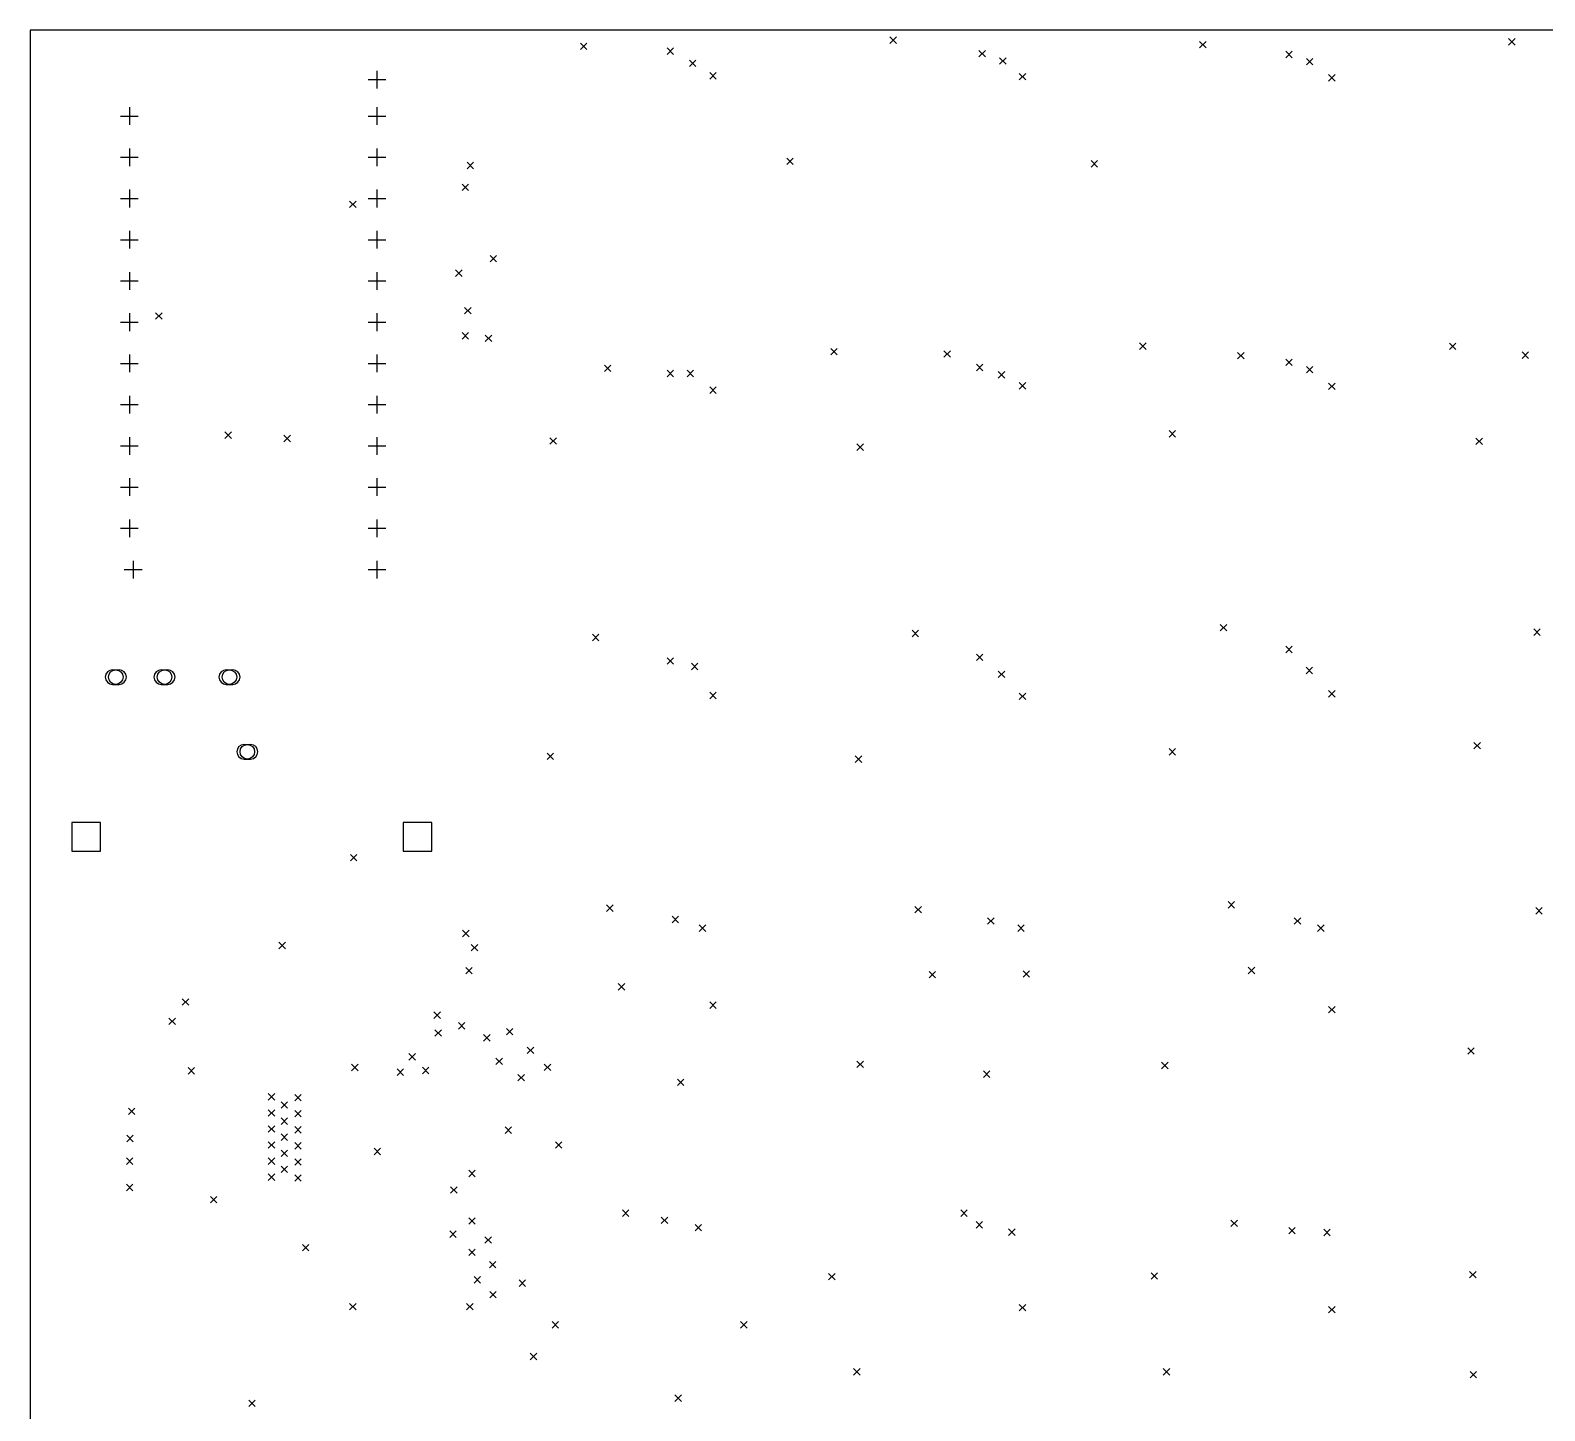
# Model space of a CAD drawing. Extents: x 199 to 391, y -185 to -14.
# Drawn here: x 201.4 to 294.6, y -99.5 to -14.4 of the extents above; entities that cross this region are included whole.
import ezdxf

# ---------------------------------------------------------------- set-up
doc = ezdxf.new("R2010")
doc.units = 0
doc.layers.add('BLACK', color=7, linetype='CONTINUOUS')

msp = doc.modelspace()

# ---------------------------------------------------------------- linework, layer by layer
at = {"layer": 'BLACK', "linetype": 'CONTINUOUS'}
for p, q in [((201.375, -14.4), (201.375, -117.04)), ((390.55, -14.4), (201.375, -14.4)), ((254.308, -14.8114), (254.708, -15.2114)), ((254.708, -14.8114), (254.308, -15.2114)), ((292.408, -14.913), (292.808, -15.313)), ((292.808, -14.913), (292.408, -15.313)), ((235.258, -15.1924), (235.658, -15.5924)), ((235.658, -15.1924), (235.258, -15.5924)), ((240.592, -15.4856), (240.992, -15.8856)), ((240.992, -15.4856), (240.592, -15.8856)), ((259.794, -15.638), (260.194, -16.038)), ((260.194, -15.638), (259.794, -16.038)), ((273.383, -15.0908), (273.783, -15.4908)), ((273.783, -15.0908), (273.383, -15.4908)), ((278.692, -15.6888), (279.092, -16.0888)), ((279.092, -15.6888), (278.692, -16.0888)), ((241.964, -16.2338), (242.364, -16.6338)), ((242.364, -16.2338), (241.964, -16.6338)), ((261.064, -16.088), (261.464, -16.488)), ((261.464, -16.088), (261.064, -16.488)), ((279.962, -16.1388), (280.362, -16.5388)), ((280.362, -16.1388), (279.962, -16.5388)), ((222.174, -17.435), (223.266, -17.435)), ((222.72, -16.8889), (222.72, -17.9811)), ((243.223, -17.0063), (243.623, -17.4063)), ((243.623, -17.0063), (243.223, -17.4063)), ((262.273, -17.0571), (262.673, -17.4571)), ((262.673, -17.0571), (262.273, -17.4571)), ((281.323, -17.1333), (281.723, -17.5333)), ((281.723, -17.1333), (281.323, -17.5333)), ((207.48, -19.1389), (207.48, -20.2311)), ((222.72, -19.1389), (222.72, -20.2311)), ((206.934, -19.685), (208.026, -19.685)), ((222.174, -19.685), (223.266, -19.685)), ((206.934, -22.225), (208.026, -22.225)), ((207.48, -21.6789), (207.48, -22.7711)), ((222.174, -22.225), (223.266, -22.225)), ((222.72, -21.6789), (222.72, -22.7711)), ((247.958, -22.279), (248.358, -22.679)), ((248.358, -22.279), (247.958, -22.679)), ((228.273, -22.533), (228.673, -22.933)), ((228.673, -22.533), (228.273, -22.933)), ((266.703, -22.4314), (267.103, -22.8314)), ((267.103, -22.4314), (266.703, -22.8314)), ((207.48, -24.2189), (207.48, -25.3111)), ((222.72, -24.2189), (222.72, -25.3111)), ((227.968, -23.8792), (228.368, -24.2792)), ((228.368, -23.8792), (227.968, -24.2792)), ((206.934, -24.765), (208.026, -24.765)), ((221.034, -24.9206), (221.434, -25.3206)), ((221.434, -24.9206), (221.034, -25.3206)), ((222.174, -24.765), (223.266, -24.765)), ((207.48, -26.7589), (207.48, -27.8511)), ((222.72, -26.7589), (222.72, -27.8511)), ((206.934, -27.305), (208.026, -27.305)), ((222.174, -27.305), (223.266, -27.305)), ((229.695, -28.2734), (230.095, -28.6734)), ((230.095, -28.2734), (229.695, -28.6734)), ((207.48, -29.2989), (207.48, -30.3911)), ((222.72, -29.2989), (222.72, -30.3911)), ((227.562, -29.1624), (227.962, -29.5624)), ((227.962, -29.1624), (227.562, -29.5624)), ((206.934, -29.845), (208.026, -29.845)), ((222.174, -29.845), (223.266, -29.845)), ((228.121, -31.4738), (228.521, -31.8738)), ((228.521, -31.4738), (228.121, -31.8738)), ((206.934, -32.385), (208.026, -32.385)), ((207.48, -31.8389), (207.48, -32.9311)), ((209.096, -31.804), (209.496, -32.204)), ((209.496, -31.804), (209.096, -32.204)), ((222.174, -32.385), (223.266, -32.385)), ((222.72, -31.8389), (222.72, -32.9311)), ((227.968, -33.0232), (228.368, -33.4232)), ((228.368, -33.0232), (227.968, -33.4232)), ((229.396, -33.1814), (229.796, -33.5814)), ((229.796, -33.1814), (229.396, -33.5814)), ((207.48, -34.3789), (207.48, -35.4711)), ((222.72, -34.3789), (222.72, -35.4711)), ((250.67, -33.9962), (251.07, -34.3962)), ((251.07, -33.9962), (250.67, -34.3962)), ((257.635, -34.1414), (258.035, -34.5414)), ((258.035, -34.1414), (257.635, -34.5414)), ((269.688, -33.666), (270.088, -34.066)), ((270.088, -33.666), (269.688, -34.066)), ((275.72, -34.2525), (276.12, -34.6525)), ((276.12, -34.2525), (275.72, -34.6525)), ((288.77, -33.6758), (289.17, -34.0758)), ((289.17, -33.6758), (288.77, -34.0758)), ((293.246, -34.217), (293.646, -34.617)), ((293.646, -34.217), (293.246, -34.617)), ((206.934, -34.925), (208.026, -34.925)), ((222.174, -34.925), (223.266, -34.925)), ((236.731, -35.0259), (237.131, -35.4259)), ((237.131, -35.0259), (236.731, -35.4259)), ((240.592, -35.3462), (240.992, -35.7462)), ((240.992, -35.3462), (240.592, -35.7462)), ((241.817, -35.3462), (242.217, -35.7462)), ((242.217, -35.3462), (241.817, -35.7462)), ((259.642, -34.9751), (260.042, -35.3751)), ((260.042, -34.9751), (259.642, -35.3751)), ((260.988, -35.4251), (261.388, -35.8251)), ((261.388, -35.4251), (260.988, -35.8251)), ((278.692, -34.6626), (279.092, -35.0626)), ((279.092, -34.6626), (278.692, -35.0626)), ((279.962, -35.1126), (280.362, -35.5126)), ((280.362, -35.1126), (279.962, -35.5126)), ((262.273, -36.1071), (262.673, -36.5071)), ((262.673, -36.1071), (262.273, -36.5071)), ((281.323, -36.1369), (281.723, -36.5369)), ((281.723, -36.1369), (281.323, -36.5369)), ((207.48, -36.9189), (207.48, -38.0111)), ((222.72, -36.9189), (222.72, -38.0111)), ((243.223, -36.3759), (243.623, -36.7759)), ((243.623, -36.3759), (243.223, -36.7759)), ((206.934, -37.465), (208.026, -37.465)), ((222.174, -37.465), (223.266, -37.465)), ((213.363, -39.1446), (213.763, -39.5446)), ((213.763, -39.1446), (213.363, -39.5446)), ((271.504, -39.0684), (271.904, -39.4684)), ((271.904, -39.0684), (271.504, -39.4684)), ((206.934, -40.005), (208.026, -40.005)), ((207.48, -39.4589), (207.48, -40.5511)), ((216.995, -39.3478), (217.395, -39.7478)), ((217.395, -39.3478), (216.995, -39.7478)), ((222.174, -40.005), (223.266, -40.005)), ((222.72, -39.4589), (222.72, -40.5511)), ((233.378, -39.5002), (233.778, -39.9002)), ((233.778, -39.5002), (233.378, -39.9002)), ((252.276, -39.8812), (252.676, -40.2812)), ((252.676, -39.8812), (252.276, -40.2812)), ((290.401, -39.5256), (290.801, -39.9256)), ((290.801, -39.5256), (290.401, -39.9256)), ((206.934, -42.545), (208.026, -42.545)), ((207.48, -41.9989), (207.48, -43.0911)), ((222.174, -42.545), (223.266, -42.545)), ((222.72, -41.9989), (222.72, -43.0911)), ((207.48, -44.5389), (207.48, -45.6311)), ((222.72, -44.5389), (222.72, -45.6311)), ((206.934, -45.085), (208.026, -45.085)), ((222.174, -45.085), (223.266, -45.085)), ((207.708, -47.0789), (207.708, -48.1711)), ((222.72, -47.0789), (222.72, -48.1711)), ((207.162, -47.625), (208.255, -47.625)), ((222.174, -47.625), (223.266, -47.625)), ((274.653, -51.0064), (275.053, -51.4064)), ((275.053, -51.0064), (274.653, -51.4064)), ((293.957, -51.2858), (294.357, -51.6858)), ((294.357, -51.2858), (293.957, -51.6858)), ((235.995, -51.616), (236.395, -52.016)), ((236.395, -51.616), (235.995, -52.016)), ((255.68, -51.362), (256.08, -51.762)), ((256.08, -51.362), (255.68, -51.762)), ((240.592, -53.0638), (240.992, -53.4638)), ((240.992, -53.0638), (240.592, -53.4638)), ((259.642, -52.8352), (260.042, -53.2352)), ((260.042, -52.8352), (259.642, -53.2352)), ((278.692, -52.3526), (279.092, -52.7526)), ((279.092, -52.3526), (278.692, -52.7526)), ((206.441, -53.8), (206.841, -53.8)), ((209.441, -53.8), (209.841, -53.8)), ((213.441, -53.8), (213.841, -53.8)), ((242.091, -53.394), (242.491, -53.794)), ((242.491, -53.394), (242.091, -53.794)), ((260.988, -53.8766), (261.388, -54.2766)), ((261.388, -53.8766), (260.988, -54.2766)), ((279.937, -53.648), (280.337, -54.048)), ((280.337, -53.648), (279.937, -54.048)), ((206.441, -54.7), (206.841, -54.7)), ((209.441, -54.7), (209.841, -54.7)), ((213.441, -54.7), (213.841, -54.7)), ((243.223, -55.1825), (243.623, -55.5825)), ((243.623, -55.1825), (243.223, -55.5825)), ((262.273, -55.2333), (262.673, -55.6333)), ((262.673, -55.2333), (262.273, -55.6333)), ((281.323, -55.0853), (281.723, -55.4853)), ((281.723, -55.0853), (281.323, -55.4853)), ((214.541, -58.4), (214.941, -58.4)), ((271.504, -58.6518), (271.904, -59.0518)), ((271.904, -58.6518), (271.504, -59.0518)), ((290.274, -58.2708), (290.674, -58.6708)), ((290.674, -58.2708), (290.274, -58.6708)), ((214.541, -59.3), (214.941, -59.3)), ((233.201, -58.9312), (233.601, -59.3312)), ((233.601, -58.9312), (233.201, -59.3312)), ((252.174, -59.109), (252.574, -59.509)), ((252.574, -59.109), (252.174, -59.509)), ((205.706, -63.2161), (203.938, -63.2161)), ((203.938, -63.2161), (203.938, -64.9839)), ((205.706, -64.9839), (205.706, -63.2161)), ((226.097, -63.2161), (224.329, -63.2161)), ((224.329, -63.2161), (224.329, -64.9839)), ((226.097, -64.9839), (226.097, -63.2161)), ((203.938, -64.9839), (205.706, -64.9839)), ((221.085, -65.1796), (221.485, -65.5796)), ((221.485, -65.1796), (221.085, -65.5796)), ((224.329, -64.9839), (226.097, -64.9839)), ((236.863, -68.284), (237.263, -68.684)), ((237.263, -68.284), (236.863, -68.684)), ((240.897, -68.9896), (241.297, -69.3896)), ((241.297, -68.9896), (240.897, -69.3896)), ((255.857, -68.38), (256.257, -68.78)), ((256.257, -68.38), (255.857, -68.78)), ((275.143, -68.0809), (275.543, -68.4809)), ((275.543, -68.0809), (275.143, -68.4809)), ((294.084, -68.4562), (294.484, -68.8562)), ((294.484, -68.4562), (294.084, -68.8562)), ((227.994, -69.8532), (228.394, -70.2532)), ((228.394, -69.8532), (227.994, -70.2532)), ((242.573, -69.5236), (242.973, -69.9236)), ((242.973, -69.5236), (242.573, -69.9236)), ((260.328, -69.0736), (260.728, -69.4736)), ((260.728, -69.0736), (260.328, -69.4736)), ((262.182, -69.5236), (262.582, -69.9236)), ((262.582, -69.5236), (262.182, -69.9236)), ((279.217, -69.0736), (279.617, -69.4736)), ((279.617, -69.0736), (279.217, -69.4736)), ((280.648, -69.5236), (281.048, -69.9236)), ((281.048, -69.5236), (280.648, -69.9236)), ((216.691, -70.5898), (217.091, -70.9898)), ((217.091, -70.5898), (216.691, -70.9898)), ((228.527, -70.7168), (228.927, -71.1168)), ((228.927, -70.7168), (228.527, -71.1168)), ((228.197, -72.1392), (228.597, -72.5392)), ((228.597, -72.1392), (228.197, -72.5392)), ((256.721, -72.3794), (257.121, -72.7794)), ((257.121, -72.3794), (256.721, -72.7794)), ((262.512, -72.3424), (262.912, -72.7424)), ((262.912, -72.3424), (262.512, -72.7424)), ((276.381, -72.1254), (276.781, -72.5254)), ((276.781, -72.1254), (276.381, -72.5254)), ((237.588, -73.1363), (237.988, -73.5363)), ((237.988, -73.1363), (237.588, -73.5363)), ((210.733, -74.0696), (211.133, -74.4696)), ((211.133, -74.0696), (210.733, -74.4696)), ((243.223, -74.2623), (243.623, -74.6623)), ((243.623, -74.2623), (243.223, -74.6623)), ((281.323, -74.5373), (281.723, -74.9373)), ((281.723, -74.5373), (281.323, -74.9373)), ((209.909, -75.2634), (210.309, -75.6634)), ((210.309, -75.2634), (209.909, -75.6634)), ((226.229, -74.8795), (226.629, -75.2795)), ((226.629, -74.8795), (226.229, -75.2795)), ((227.737, -75.5391), (228.137, -75.9391)), ((228.137, -75.5391), (227.737, -75.9391)), ((226.293, -75.9776), (226.693, -76.3776)), ((226.693, -75.9776), (226.293, -76.3776)), ((229.289, -76.2794), (229.689, -76.6794)), ((229.689, -76.2794), (229.289, -76.6794)), ((230.7, -75.8945), (231.1, -76.2945)), ((231.1, -75.8945), (230.7, -76.2945)), ((231.981, -77.0414), (232.381, -77.4414)), ((232.381, -77.0414), (231.981, -77.4414)), ((289.893, -77.0922), (290.293, -77.4922)), ((290.293, -77.0922), (289.893, -77.4922)), ((211.096, -78.3048), (211.496, -78.7048)), ((211.496, -78.3048), (211.096, -78.7048)), ((221.161, -78.1082), (221.561, -78.5082)), ((221.561, -78.1082), (221.161, -78.5082)), ((224.689, -77.4478), (225.089, -77.8478)), ((225.089, -77.4478), (224.689, -77.8478)), ((225.528, -78.2892), (225.928, -78.6892)), ((225.928, -78.2892), (225.528, -78.6892)), ((230.051, -77.7272), (230.451, -78.1272)), ((230.451, -77.7272), (230.051, -78.1272)), ((233.031, -78.0898), (233.431, -78.4898)), ((233.431, -78.0898), (233.031, -78.4898)), ((252.276, -77.905), (252.676, -78.305)), ((252.676, -77.905), (252.276, -78.305)), ((271.047, -77.9812), (271.447, -78.3812)), ((271.447, -77.9812), (271.047, -78.3812)), ((223.964, -78.3876), (224.364, -78.7876)), ((224.364, -78.3876), (223.964, -78.7876)), ((231.4, -78.7323), (231.8, -79.1323)), ((231.8, -78.7323), (231.4, -79.1323)), ((241.227, -79.0226), (241.627, -79.4226)), ((241.627, -79.0226), (241.227, -79.4226)), ((260.074, -78.5146), (260.474, -78.9146)), ((260.474, -78.5146), (260.074, -78.9146)), ((216.03, -79.9116), (216.43, -80.3116)), ((216.43, -79.9116), (216.03, -80.3116)), ((217.656, -79.9624), (218.056, -80.3624)), ((218.056, -79.9624), (217.656, -80.3624)), ((207.42, -80.8006), (207.82, -81.2006)), ((207.82, -80.8006), (207.42, -81.2006)), ((216.03, -80.9022), (216.43, -81.3022)), ((216.43, -80.9022), (216.03, -81.3022)), ((216.818, -80.4196), (217.218, -80.8196)), ((217.218, -80.4196), (216.818, -80.8196)), ((217.656, -80.953), (218.056, -81.353)), ((218.056, -80.953), (217.656, -81.353)), ((216.03, -81.8928), (216.43, -82.2928)), ((216.43, -81.8928), (216.03, -82.2928)), ((216.818, -81.4102), (217.218, -81.8102)), ((217.218, -81.4102), (216.818, -81.8102)), ((217.656, -81.9436), (218.056, -82.3436)), ((218.056, -81.9436), (217.656, -82.3436)), ((230.61, -81.969), (231.01, -82.369)), ((231.01, -81.969), (230.61, -82.369)), ((207.318, -82.477), (207.718, -82.877)), ((207.718, -82.477), (207.318, -82.877)), ((216.03, -82.8834), (216.43, -83.2834)), ((216.43, -82.8834), (216.03, -83.2834)), ((216.818, -82.4008), (217.218, -82.8008)), ((217.218, -82.4008), (216.818, -82.8008)), ((217.656, -82.9342), (218.056, -83.3342)), ((218.056, -82.9342), (217.656, -83.3342)), ((233.709, -82.8834), (234.109, -83.2834)), ((234.109, -82.8834), (233.709, -83.2834)), ((207.293, -83.874), (207.693, -84.274)), ((207.693, -83.874), (207.293, -84.274)), ((216.03, -83.874), (216.43, -84.274)), ((216.43, -83.874), (216.03, -84.274)), ((216.818, -83.3914), (217.218, -83.7914)), ((217.218, -83.3914), (216.818, -83.7914)), ((217.656, -83.9248), (218.056, -84.3248)), ((218.056, -83.9248), (217.656, -84.3248)), ((222.551, -83.2771), (222.951, -83.6771)), ((222.951, -83.2771), (222.551, -83.6771)), ((216.03, -84.8646), (216.43, -85.2646)), ((216.43, -84.8646), (216.03, -85.2646)), ((216.818, -84.382), (217.218, -84.782)), ((217.218, -84.382), (216.818, -84.782)), ((228.375, -84.636), (228.775, -85.036)), ((228.775, -84.636), (228.375, -85.036)), ((207.293, -85.4996), (207.693, -85.8996)), ((207.693, -85.4996), (207.293, -85.8996)), ((217.656, -84.9154), (218.056, -85.3154)), ((218.056, -84.9154), (217.656, -85.3154)), ((227.257, -85.652), (227.657, -86.052)), ((227.657, -85.652), (227.257, -86.052)), ((212.465, -86.2458), (212.865, -86.6458)), ((212.865, -86.2458), (212.465, -86.6458)), ((228.375, -87.557), (228.775, -87.957)), ((228.775, -87.557), (228.375, -87.957)), ((237.837, -87.0824), (238.237, -87.4824)), ((238.237, -87.0824), (237.837, -87.4824)), ((240.236, -87.5245), (240.636, -87.9245)), ((240.636, -87.5245), (240.236, -87.9245)), ((258.677, -87.0744), (259.077, -87.4744)), ((259.077, -87.0744), (258.677, -87.4744)), ((227.206, -88.372), (227.606, -88.772)), ((227.606, -88.372), (227.206, -88.772)), ((242.319, -87.9745), (242.719, -88.3745)), ((242.719, -87.9745), (242.319, -88.3745)), ((259.617, -87.7994), (260.017, -88.1994)), ((260.017, -87.7994), (259.617, -88.1994)), ((261.623, -88.2494), (262.023, -88.6494)), ((262.023, -88.2494), (261.623, -88.6494)), ((275.314, -87.7028), (275.714, -88.1028)), ((275.714, -87.7028), (275.314, -88.1028)), ((278.87, -88.1528), (279.27, -88.5528)), ((279.27, -88.1528), (278.87, -88.5528)), ((281.029, -88.2682), (281.429, -88.6682)), ((281.429, -88.2682), (281.029, -88.6682)), ((218.138, -89.208), (218.538, -89.608)), ((218.538, -89.208), (218.138, -89.608)), ((228.375, -89.4874), (228.775, -89.8874)), ((228.775, -89.4874), (228.375, -89.8874)), ((229.373, -88.7332), (229.773, -89.1332)), ((229.773, -88.7332), (229.373, -89.1332)), ((229.645, -90.2494), (230.045, -90.6494)), ((230.045, -90.2494), (229.645, -90.6494)), ((228.705, -91.1892), (229.105, -91.5892)), ((229.105, -91.1892), (228.705, -91.5892)), ((231.477, -91.3887), (231.877, -91.7887)), ((231.877, -91.3887), (231.477, -91.7887)), ((250.54, -90.986), (250.94, -91.386)), ((250.94, -90.986), (250.54, -91.386)), ((270.394, -90.9495), (270.794, -91.3495)), ((270.794, -90.9495), (270.394, -91.3495)), ((290.015, -90.867), (290.415, -91.267)), ((290.415, -90.867), (290.015, -91.267)), ((229.67, -92.1036), (230.07, -92.5036)), ((230.07, -92.1036), (229.67, -92.5036)), ((221.034, -92.8402), (221.434, -93.2402)), ((221.434, -92.8402), (221.034, -93.2402)), ((228.248, -92.8402), (228.648, -93.2402)), ((228.648, -92.8402), (228.248, -93.2402)), ((262.273, -92.9015), (262.673, -93.3015)), ((262.673, -92.9015), (262.273, -93.3015)), ((281.323, -93.0285), (281.723, -93.4285)), ((281.723, -93.0285), (281.323, -93.4285)), ((233.505, -93.9578), (233.905, -94.3578)), ((233.905, -93.9578), (233.505, -94.3578)), ((245.113, -93.9578), (245.513, -94.3578)), ((245.513, -93.9578), (245.113, -94.3578)), ((232.159, -95.9136), (232.559, -96.3136)), ((232.559, -95.9136), (232.159, -96.3136)), ((252.073, -96.8534), (252.473, -97.2534)), ((252.473, -96.8534), (252.073, -97.2534)), ((271.148, -96.8534), (271.548, -97.2534)), ((271.548, -96.8534), (271.148, -97.2534)), ((290.046, -97.0312), (290.446, -97.4312)), ((290.446, -97.0312), (290.046, -97.4312)), ((214.824, -98.7923), (215.224, -99.1923)), ((215.224, -98.7923), (214.824, -99.1923)), ((241.075, -98.479), (241.475, -98.879)), ((241.475, -98.479), (241.075, -98.879))]:
    msp.add_line(p, q, dxfattribs=at)
at = {"layer": 'BLACK'}
for centre in [(206.641, -54.25), (209.641, -54.25), (213.641, -54.25), (214.741, -58.85)]:
    msp.add_circle(centre, 0.45, dxfattribs=at)
for centre, start, end in [((206.441, -54.25), 90, 270), ((206.841, -54.25), 270, 450), ((209.441, -54.25), 90, 270), ((209.841, -54.25), 270, 450), ((213.441, -54.25), 90, 270), ((213.841, -54.25), 270, 450), ((214.541, -58.85), 90, 270), ((214.941, -58.85), 270, 450)]:
    msp.add_arc(centre, 0.45, start, end, dxfattribs=at)

doc.saveas('drawing.dxf')
